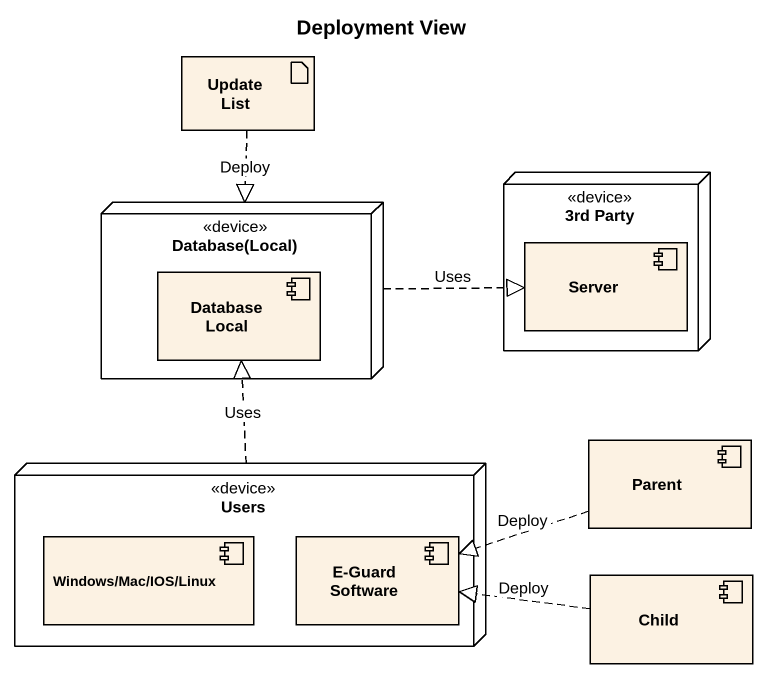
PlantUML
@startuml
title Deployment View
artifact "Update List" as Update_List
node "Database(Local)" as Database_Local <<device>> {
  component "Database Local" as Database_Local_2
}
node "3rd Party" as n3rd_Party <<device>> {
  component Server
}
node Users <<device>> {
  component "Windows/Mac/IOS/Linux" as Windows_Mac_IOS_Linux
  component "E-Guard Software" as E_Guard_Software
}
component Parent
component Child
Update_List ..|> Database_Local : Deploy
Database_Local .right.|> Server : Uses
Users .up.|> Database_Local_2 : Uses
Parent .left.|> E_Guard_Software : Deploy
Child .left.|> E_Guard_Software : Deploy
@enduml
